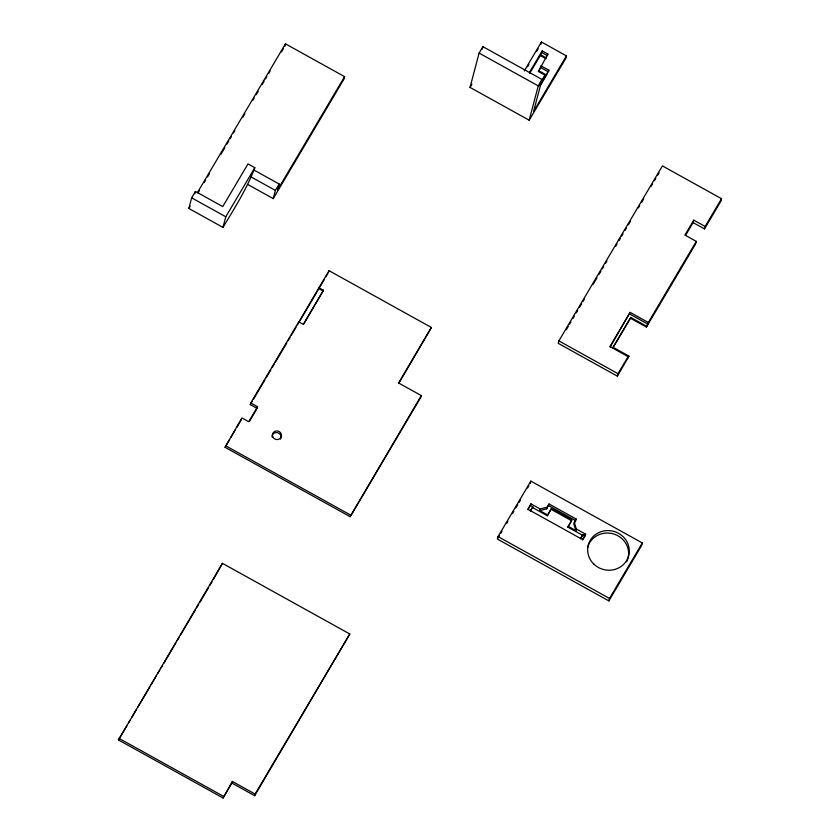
<?xml version="1.0" encoding="UTF-8"?>
<svg xmlns="http://www.w3.org/2000/svg" width="840" height="840" viewBox="0 0 840 840"><rect width="100%" height="100%" fill="white"/><g stroke="black" fill="none" stroke-linecap="round" stroke-linejoin="round"><path stroke-width="1.26" d="M188.853 208.467L191.657 197.841L195.447 191.447L222.747 206.588L248 163.905L254.825 167.696C246.908 188.727 234.665 207.953 222.968 227.409L188.853 208.467L190.186 206.22M194.828 193.778L195.447 191.447M222.968 227.409L225.782 216.773L254.825 167.696M284.812 46.295L285.464 43.837L344.6 76.661L343.959 79.107L273.242 198.608L248.22 184.727M231.924 783.058L223.083 798L118.451 739.935L222.422 563.325L349.797 634L254.667 795.679L231.924 783.058L232.355 781.431L255.097 794.052L254.667 795.679M273.242 198.608L275.405 190.439L279.195 184.034L254.173 170.153M279.195 184.034L277.683 189.756L344.6 76.661M431.382 327.474L398.548 382.956L421.292 395.577L420.861 397.205L350.154 516.705L225.047 447.29L241.889 417.911L248.714 421.701L257.555 406.76L250.73 402.98L298.715 321.888L303.261 324.408L323.463 290.272L318.917 287.742L329.018 270.669L431.382 327.474L398.769 383.481M257.555 406.76L257.124 408.397L250.299 404.607L250.73 402.98M222.422 563.325L213.297 579.631M298.715 321.888L298.494 322.707L318.917 287.742M303.702 324.125L323.463 290.272M328.587 272.307L329.018 270.669M223.083 798L232.355 781.431M350.154 516.705L421.292 395.577M566.444 55.881L565.793 58.338L529.179 120.225L470.032 87.402L479.105 53.067L482.895 46.662L542.031 79.485L533.61 111.363L566.444 55.881L541.422 42L524.255 71.001M482.244 49.119L482.895 46.662M540.771 44.457L541.422 42M529.662 73.437L540.267 55.514L542.178 50.925L547.869 54.086L547.438 55.713L541.748 52.563M542.042 80.598L545.202 75.254L538.377 71.474L547.869 54.086M529.179 120.225L538.251 85.88L542.031 79.485M545.202 75.254L545.423 74.445L538.598 70.655M540.918 65.814L548.888 70.234L548.447 71.873L540.488 67.452M498.026 536.603L497.385 539.049L608.843 600.904L641.666 545.423L642.317 542.966L530.859 481.12L498.026 536.603L609.494 598.448L608.843 600.904M704.487 228.911L705.138 226.453L693.767 220.143L693.115 222.6L704.487 228.911L720.909 201.169L721.55 198.713L662.413 165.9L558.873 340.882L558.222 343.329L617.369 376.152L628.95 356.129L613.022 347.288L630.703 317.415L646.622 326.245L646.412 327.065L630.483 318.234L630.703 317.415M530.208 483.567L530.859 481.12M528.034 509.775L530.995 503.874L540.089 508.914L547.166 507.171L549.066 503.979L576.156 519.015L574.466 522.784M530.722 510.783L532.833 506.772L530.565 505.502M532.623 507.581L547.407 515.792L547.617 514.972L539.658 510.552L540.089 508.914M539.658 510.552L546.735 508.809L547.166 507.171M546.735 508.809L549.066 503.979M547.407 515.792L551.408 508.568L571.883 519.928L567.882 527.153L582.666 535.353L581.406 537.485M613.022 347.288L612.812 348.106L630.483 318.234M576.156 519.015L573.836 523.845L575.862 530.639L568.092 526.333M610.134 347.056L630.126 312.385L648.323 322.487L646.622 326.245M575.862 530.639L576.293 529L574.266 522.218M617.369 376.152L618.02 373.695L628.121 356.622L609.924 346.531L630.126 312.385M628.121 356.622L627.69 358.26L628.95 356.129M582.666 535.353L582.876 534.534L585.154 535.794L582.624 540.067M585.154 535.794L585.585 534.167L576.293 529M693.767 220.143L684.925 235.084L696.297 241.395L695.657 243.841L646.412 327.065M197.295 192.843L285.464 43.837M198.177 192.707L199.511 190.449M204.183 182.564L205.517 180.316M207.512 176.935L209.507 173.554M220.836 154.413L224.837 147.651M226.832 144.28L228.837 140.9M230.171 138.642L231.504 136.395M233.499 133.014L234.833 130.757M242.834 117.243L244.828 113.873M252.829 100.349L254.163 98.102M256.158 94.721L258.153 91.34M262.154 84.588L264.159 81.207M265.493 78.95L266.826 76.703M268.821 73.322L270.155 71.075M281.484 51.923L283.479 48.541M225.047 447.29L229.646 439.519M230.958 437.304L235.557 429.534M236.87 427.319L241.458 419.548M250.299 404.607L252.294 401.247M253.617 399L264.894 379.943M266.217 377.706L270.869 369.852M272.192 367.616L274.187 364.245M275.51 362.008L286.786 342.941M288.12 340.704L290.105 337.334M291.428 335.097L296.079 327.243M297.402 325.006L318.633 289.128M319.956 286.881L324.608 279.038M325.931 276.791L327.925 273.431M249.543 421.197L256.494 409.469M470.032 87.402L471.923 84.2M118.451 739.935L127.134 725.267M128.468 723.009L130.473 719.618M131.806 717.36L136.479 709.464M137.812 707.207L149.846 686.879M151.179 684.621L156.524 675.591M157.857 673.333L159.863 669.942M161.196 667.684L162.529 665.427M163.874 663.17L175.896 642.852M177.23 640.595L179.235 637.214M180.569 634.956L195.269 610.113M196.602 607.856L198.608 604.475M199.941 602.217L208.625 587.538M209.958 585.28L211.964 581.889M527.572 66.759L528.885 64.533M536.812 51.146L538.125 48.92M529.641 72.124L542.178 50.925M538.377 71.474L541.538 66.139M540.372 82.982L545.423 74.445M539.721 85.712L548.888 70.234M541.254 84.032L547.145 74.078M255.097 794.052L349.797 634M566.244 329.784L568.25 326.403M569.583 324.135L570.917 321.877M572.922 318.496L574.255 316.239M576.261 312.848L577.595 310.59M579.6 307.209L581.606 303.818M582.939 301.56L584.273 299.303M592.966 284.623L596.967 277.851M598.973 274.47L600.978 271.079M602.312 268.821L603.645 266.564M605.65 263.183L606.984 260.925M615.678 246.246L617.012 243.989M619.017 240.597L620.351 238.34M621.684 236.082L623.018 233.825M625.023 230.444L626.356 228.186M628.362 224.794L630.368 221.414M638.389 207.858L639.723 205.601M641.728 202.22L643.724 198.828M651.074 186.417L652.418 184.159M654.413 180.768L655.756 178.511M657.751 175.119L659.096 172.862M498.036 537.947L499.349 535.721M500.661 533.505L501.974 531.289M506.572 523.519L507.885 521.304M512.484 513.534L513.797 511.308M515.77 507.98L517.734 504.651M519.047 502.435L520.359 500.22M527.583 488.009L528.895 485.793M685.545 235.4L693.115 222.6M530.995 503.874L527.835 509.208L582.435 539.5L585.585 534.167M530.313 511.035L532.833 506.772M648.323 322.487L696.297 241.395M705.138 226.453L721.55 198.713M547.617 514.972L551.408 508.568M567.882 527.153L571.662 520.748L551.198 509.387M580.356 538.808L582.876 534.534M609.494 598.448L642.317 542.966M540.488 54.695L546.168 57.855L545.958 58.663L540.267 55.514M479.105 53.067L538.251 85.88M629.685 314.024L647.892 324.114M558.873 340.882L618.02 373.695M250.383 176.547L275.405 190.439M191.657 197.841L225.782 216.773M318.696 288.561L323.253 291.081M548.625 505.606L575.726 520.643M225.477 445.651L350.584 515.077M118.881 738.308L223.514 796.362M587.622 547.512A20.885 19.761 14.8 0 1 614.817 534.366A20.885 19.761 14.8 0 1 626.63 561.813M271.971 436.832A4.567 4.326 14.8 0 1 277.631 432.705A4.567 4.326 14.8 0 1 280.507 439.089M593.996 564.27A20.885 19.761 14.8 0 0 628.656 555.734A20.885 19.761 14.8 0 0 602.731 531.184A20.885 19.761 14.8 0 0 593.996 564.27M273.053 437.378A4.567 4.326 14.8 0 0 280.938 437.451A4.567 4.326 14.8 0 0 276.885 430.909A4.567 4.326 14.8 0 0 273.053 437.378"/></g></svg>
